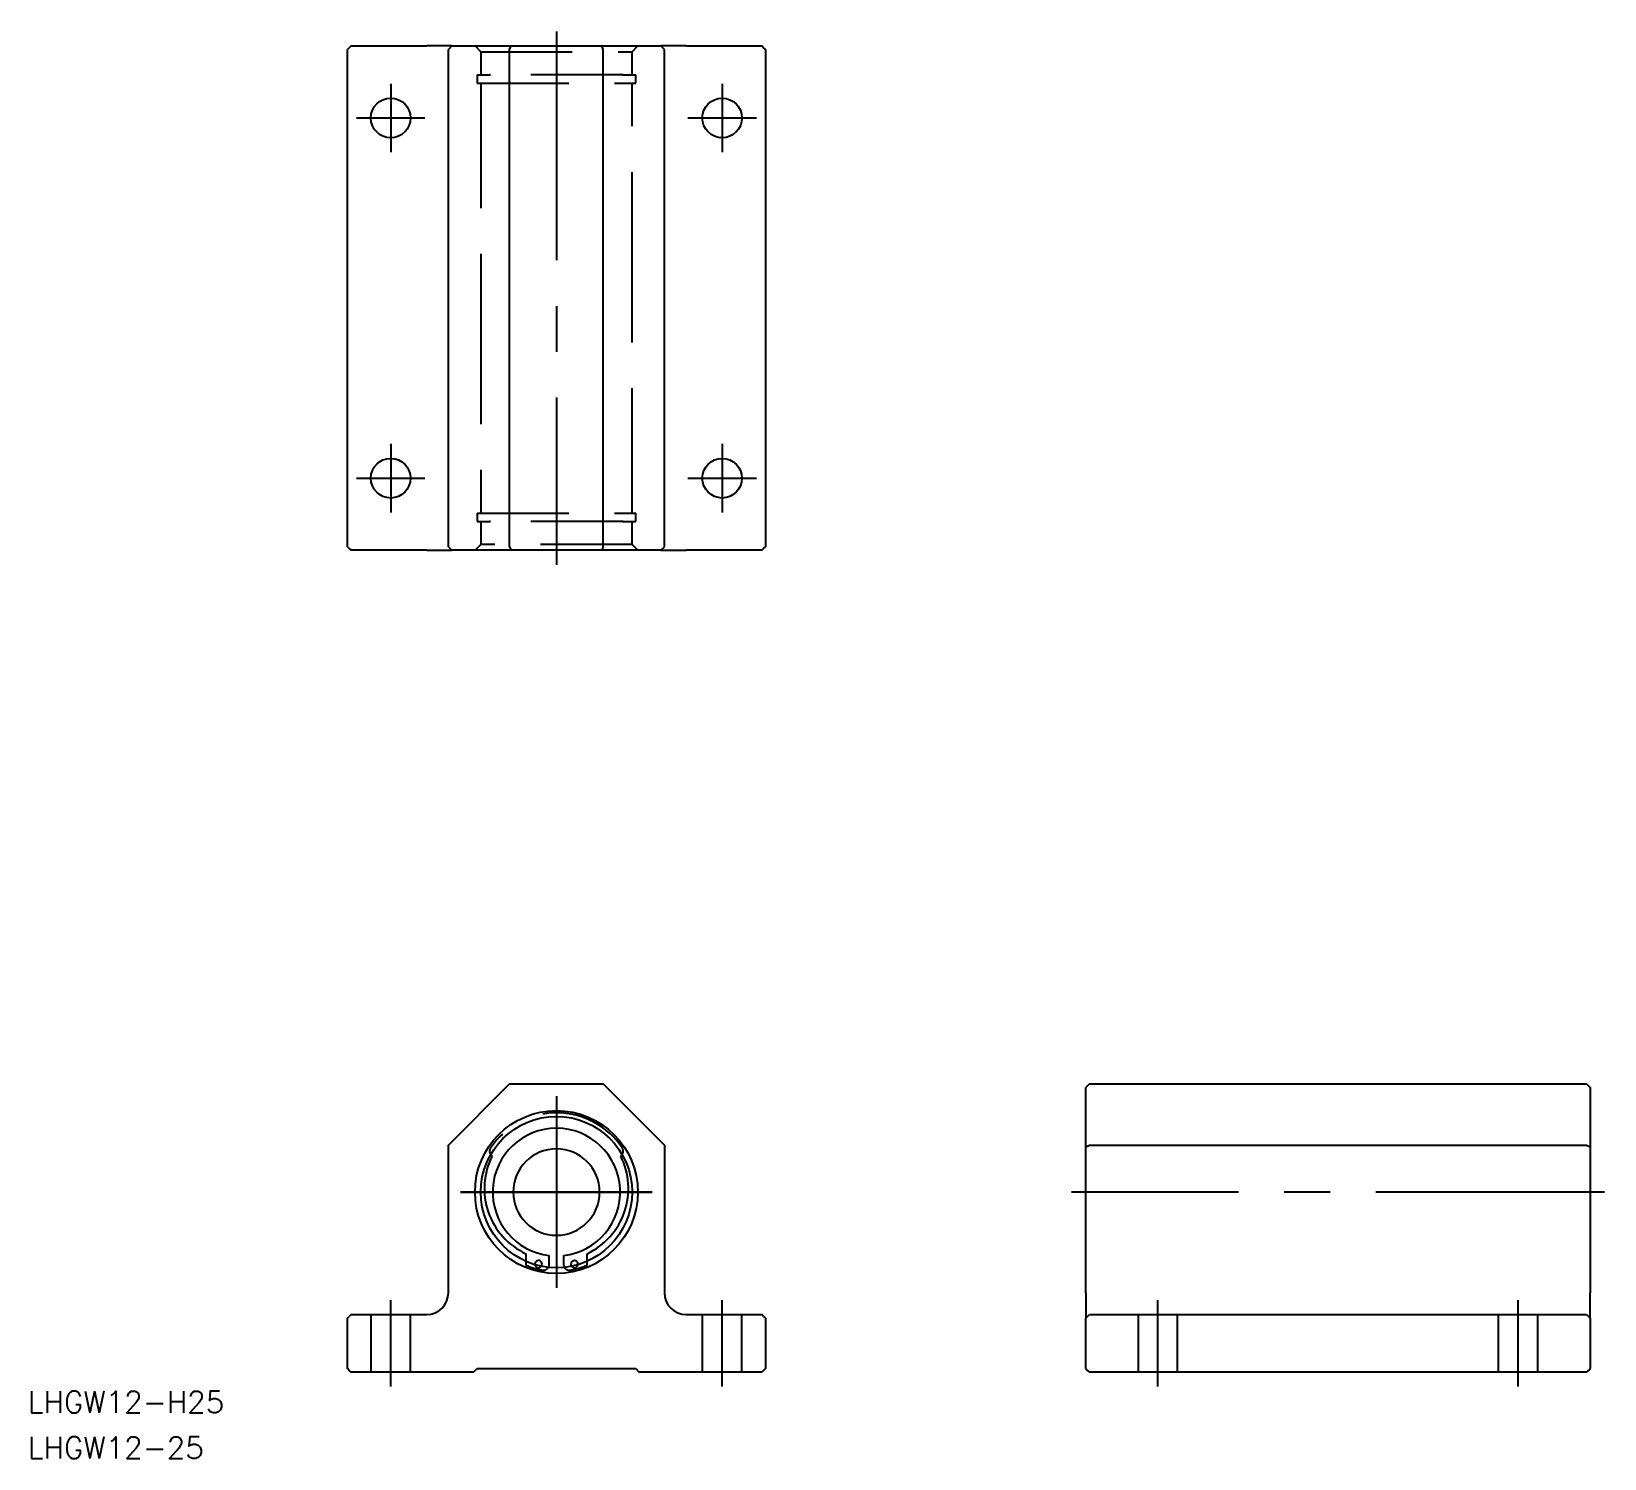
# Model space of a CAD drawing. Extents: x -73 to 145, y -37 to 161.
import ezdxf

# ---------------------------------------------------------------- set-up
doc = ezdxf.new("R2010")
doc.units = 0
doc.linetypes.add('CENTER', pattern=[50.8, 31.75, -6.35, 6.35, -6.35])
doc.linetypes.add('DASHED', pattern=[19.05, 12.7, -6.35])
doc.layers.get('0').update_dxf_attribs({"linetype": 'CONTINUOUS'})
doc.layers.add('CENTER', color=1, linetype='CENTER')
doc.styles.get("Standard").update_dxf_attribs({"font": 'txt.shx', "height": 3, "bigfont": 'bigfont.shx'})

msp = doc.modelspace()

# ---------------------------------------------------------------- linework, layer by layer
at = {"color": 7, "linetype": 'CONTINUOUS'}
for p, q in [((-28.75, 158.81), (-29, 158.56)), ((-29, 89.56), (-29, 158.56)), ((-28.5, 159.06), (-28.75, 158.81)), ((-28.5, 159.06), (-18, 159.06)), ((-14.5, 159.06), (-18, 159.06)), ((-14.5, 159.06), (-15, 158.56)), ((-15, 89.56), (-15, 158.56)), ((-14.5, 159.06), (-6.29, 159.06)), ((-6.5, 158.56), (-6.29, 159.06)), ((-6.5, 89.56), (-6.5, 158.56)), ((-6.29, 159.06), (6.29, 159.06)), ((6.29, 159.06), (14.5, 159.06)), ((6.5, 158.56), (6.29, 159.06)), ((6.5, 89.56), (6.5, 158.56)), ((18, 159.06), (14.5, 159.06)), ((15, 158.56), (14.5, 159.06)), ((15, 89.56), (15, 158.56)), ((18, 159.06), (28.5, 159.06)), ((28.75, 158.81), (28.5, 159.06)), ((29, 158.56), (28.75, 158.81)), ((29, 158.56), (29, 89.56)), ((-29, 89.56), (-28.75, 89.31)), ((-15, 89.56), (-14.5, 89.06)), ((-6.5, 89.56), (-6.29, 89.06)), ((6.5, 89.56), (6.29, 89.06)), ((14.5, 89.06), (15, 89.56)), ((28.75, 89.31), (29, 89.56)), ((-28.75, 89.31), (-28.5, 89.06)), ((-18, 89.06), (-28.5, 89.06)), ((-18, 89.06), (-14.5, 89.06)), ((-6.29, 89.06), (-14.5, 89.06)), ((6.29, 89.06), (-6.29, 89.06)), ((14.5, 89.06), (6.29, 89.06)), ((14.5, 89.06), (18, 89.06)), ((28.5, 89.06), (18, 89.06)), ((28.5, 89.06), (28.75, 89.31)), ((-15, 6.5), (-6.5, 15)), ((-6.5, 15), (6.5, 15)), ((6.5, 15), (15, 6.5)), ((73.97, 15), (73.47, 14.5)), ((73.47, 6.29), (73.47, 14.5)), ((73.97, 15), (142.97, 15)), ((142.97, 15), (143.47, 14.5)), ((143.47, 14.5), (143.47, 6.29)), ((-15, -14), (-15, 6.5)), ((15, 6.5), (15, -14)), ((73.47, 6.29), (73.97, 6.5)), ((73.47, -14), (73.47, 6.29)), ((73.97, 6.5), (142.97, 6.5)), ((142.97, 6.5), (143.47, 6.29)), ((143.47, 6.29), (143.47, -14)), ((-4.25, -8.55), (-4.25, -9.6)), ((4.25, -9.6), (4.25, -8.55)), ((-1, -10.04), (-1, -8.79)), ((1, -8.79), (1, -10.04)), ((73.47, -14), (73.47, -17.5)), ((143.47, -17.5), (143.47, -14)), ((-29, -17.5), (-28.75, -17.25)), ((-28.5, -17), (-28.75, -17.25)), ((-28.5, -17), (-18, -17)), ((18, -17), (28.5, -17)), ((28.75, -17.25), (28.5, -17)), ((28.75, -17.25), (29, -17.5)), ((73.47, -17.5), (73.72, -17.25)), ((73.72, -17.25), (73.97, -17)), ((73.97, -17), (142.97, -17)), ((142.97, -17), (143.22, -17.25)), ((143.22, -17.25), (143.47, -17.5)), ((-29, -24.5), (-29, -17.5)), ((29, -17.5), (29, -24.5)), ((73.47, -24.5), (73.47, -17.5)), ((143.47, -17.5), (143.47, -24.5)), ((-28.75, -24.75), (-29, -24.5)), ((-28.5, -25), (-28.75, -24.75)), ((-11.5, -25), (-28.5, -25)), ((-11.5, -25), (-11, -24.5)), ((-11, -24.5), (11, -24.5)), ((11, -24.5), (11.5, -25)), ((28.5, -25), (11.5, -25)), ((28.75, -24.75), (28.5, -25)), ((29, -24.5), (28.75, -24.75)), ((73.47, -24.5), (73.72, -24.75)), ((73.72, -24.75), (73.97, -25)), ((142.97, -25), (73.97, -25)), ((142.97, -25), (143.22, -24.75)), ((143.22, -24.75), (143.47, -24.5))]:
    msp.add_line(p, q, dxfattribs=at)
at = {"color": 3, "linetype": 'DASHED'}
for p, q in [((-11.3, 159.06), (-10.5, 158.26)), ((-10.5, 158.26), (10.5, 158.26)), ((-10.5, 158.26), (-10.5, 155.06)), ((10.5, 158.26), (11.3, 159.06)), ((10.5, 155.06), (10.5, 158.26)), ((-11, 155.06), (-11, 153.91)), ((-11, 155.06), (-9.15, 155.06)), ((-9.15, 155.06), (-9.28, 155.06)), ((9.15, 155.06), (-9.15, 155.06)), ((9.15, 155.06), (11, 155.06)), ((9.28, 155.06), (9.15, 155.06)), ((11, 153.91), (11, 155.06)), ((-11, 153.91), (11, 153.91)), ((-10.5, 153.91), (-10.5, 153.66)), ((-10.5, 153.66), (-10.5, 150.56)), ((-10.5, 153.66), (-10.5, 150.56)), ((10.5, 153.66), (10.5, 153.91)), ((10.5, 150.56), (10.5, 153.66)), ((10.5, 150.56), (10.5, 153.66)), ((-10.5, 150.56), (-10.5, 149.26)), ((-10.5, 149.26), (-10.5, 128.86)), ((-10.5, 149.26), (-10.5, 128.86)), ((10.5, 149.26), (10.5, 150.56)), ((10.5, 128.86), (10.5, 149.26)), ((10.5, 128.86), (10.5, 149.26)), ((-10.5, 128.86), (-10.5, 127.56)), ((10.5, 127.56), (10.5, 128.86)), ((-10.5, 127.56), (-10.5, 124.46)), ((-10.5, 127.56), (-10.5, 124.46)), ((10.5, 124.46), (10.5, 127.56)), ((10.5, 124.46), (10.5, 127.56)), ((-10.5, 124.46), (-10.5, 123.67)), ((10.5, 123.67), (10.5, 124.46)), ((-10.5, 123.67), (-10.5, 120.56)), ((-10.5, 123.67), (-10.5, 120.56)), ((10.5, 120.56), (10.5, 123.67)), ((10.5, 120.56), (10.5, 123.67)), ((-10.5, 120.56), (-10.5, 119.26)), ((10.5, 119.26), (10.5, 120.56)), ((-10.5, 119.26), (-10.5, 98.86)), ((-10.5, 119.26), (-10.5, 98.86)), ((10.5, 98.86), (10.5, 119.26)), ((10.5, 98.86), (10.5, 119.26)), ((-10.5, 98.86), (-10.5, 97.56)), ((10.5, 97.56), (10.5, 98.86)), ((-10.5, 97.56), (-10.5, 94.47)), ((-10.5, 97.56), (-10.5, 94.47)), ((10.5, 94.47), (10.5, 97.56)), ((10.5, 94.47), (10.5, 97.56)), ((-11, 94.21), (11, 94.21)), ((-11, 94.21), (-11, 93.06)), ((-10.5, 94.47), (-10.5, 94.21)), ((10.5, 94.21), (10.5, 94.47)), ((11, 93.06), (11, 94.21)), ((-11, 93.06), (-9.15, 93.06)), ((-10.5, 93.06), (-10.5, 89.86)), ((-9.15, 93.06), (-9.28, 93.06)), ((9.15, 93.06), (-9.15, 93.06)), ((9.15, 93.06), (11, 93.06)), ((9.28, 93.06), (9.15, 93.06)), ((10.5, 89.86), (10.5, 93.06)), ((-10.5, 89.86), (-11.3, 89.06)), ((10.5, 89.86), (-10.5, 89.86)), ((11.3, 89.06), (10.5, 89.86)), ((-4.25, -9.6), (-4.25, -10.15)), ((4.25, -10.15), (4.25, -9.6)), ((-25.75, -17), (-25.75, -25)), ((-20.25, -25), (-20.25, -17)), ((20.25, -17), (20.25, -25)), ((25.75, -25), (25.75, -17)), ((80.72, -17), (80.72, -25)), ((86.22, -25), (86.22, -17)), ((130.72, -17), (130.72, -25)), ((136.22, -25), (136.22, -17))]:
    msp.add_line(p, q, dxfattribs=at)
at = {"color": 7, "linetype": 'CONTINUOUS'}
for centre, radius in [((-23, 149.06), 2.75), ((23, 149.06), 2.75), ((-23, 99.07), 2.75), ((23, 99.07), 2.75), ((0, 0), 11.3), ((0, 0), 10.5)]:
    msp.add_circle(centre, radius, dxfattribs=at)
at = {"color": 3, "linetype": 'DASHED'}
for centre, radius, start, end in [((0, 0), 11, 33.7272, 146.2728), ((-8.48, 5.66), 0.8, 146.2728, 216.3168), ((8.48, 5.66), 0.8, 323.6832, 33.7272), ((0, 0), 11, 247.2716, 259.8358), ((-2.5, -10), 0.5, 187.2977, 324.6298), ((-1.8, -10.04), 0.8, 259.8358, 329.8797), ((1.8, -10.04), 0.8, 210.1203, 280.1642), ((0, 0), 11, 280.1642, 292.7284), ((2.5, -10), 0.5, 215.3702, 352.7023)]:
    msp.add_arc(centre, radius, start, end, dxfattribs=at)
at = {"color": 7, "linetype": 'CONTINUOUS'}
for centre, radius, start, end in [((0, 0), 8.85, 276.488, 263.512), ((0, 0.5), 10, 153.2563, 244.8493), ((-8.48, 5.66), 0.8, 216.3168, 236.027), ((0, 0), 6, 90, 0), ((0, 0), 6, 0, 90), ((0, 0.5), 10, 295.1507, 26.7437), ((8.48, 5.66), 0.8, 303.973, 323.6832), ((-2.5, -10), 0.5, 0, 187.2977), ((-2.5, -10), 0.5, 324.6298, 360), ((-1.8, -10.04), 0.8, 329.8797, 0), ((1.8, -10.04), 0.8, 180, 210.1203), ((2.5, -10), 0.5, 0, 215.3702), ((2.5, -10), 0.5, 352.7023, 0), ((-18, -14), 3, 270, 0), ((18, -14), 3, 180, 270)]:
    msp.add_arc(centre, radius, start, end, dxfattribs=at)
at = {"layer": 'CENTER', "color": 1, "linetype": 'CENTER'}
for p, q in [((0, 161.06), (0, 87.06)), ((-23, 153.81), (-23, 144.31)), ((23, 153.81), (23, 144.31)), ((-27.75, 149.06), (-18.25, 149.06)), ((18.25, 149.06), (27.75, 149.06)), ((-23, 103.82), (-23, 94.31)), ((23, 103.82), (23, 94.31)), ((-27.75, 99.07), (-18.25, 99.07)), ((18.25, 99.07), (27.75, 99.07)), ((0, 13.3), (0, -13.3)), ((-13.3, 0), (13.3, 0)), ((13.3, 0), (-13.3, 0)), ((145.47, 0), (71.47, 0)), ((-23, -27), (-23, -15)), ((23, -27), (23, -15)), ((83.47, -27), (83.47, -15)), ((133.47, -27), (133.47, -15))]:
    msp.add_line(p, q, dxfattribs=at)

# ---------------------------------------------------------------- texts
at = {"color": 7, "linetype": 'CONTINUOUS'}
for s, p in [('LHGW12-H25', (-73.37, -30.64)), ('LHGW12-25', (-73.37, -36.98))]:
    msp.add_text(s, height=3, dxfattribs=at).set_placement(p)

doc.saveas('drawing.dxf')
